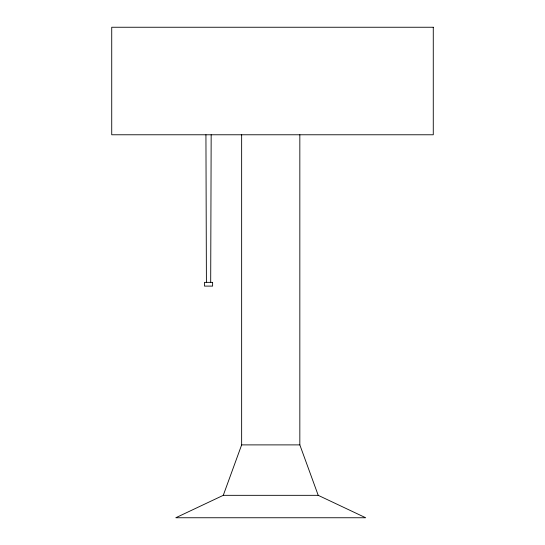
<?xml version="1.0" encoding="UTF-8"?>
<svg xmlns="http://www.w3.org/2000/svg" width="545" height="545" viewBox="0 0 545 545"><rect width="100%" height="100%" fill="white"/><g stroke="black" fill="none" stroke-linecap="round" stroke-linejoin="round"><path stroke-width="0.82" d="M210.697 282.358L211.167 134.772M223.273 495.33L318.212 495.33L365.681 517.75L175.797 517.75L223.273 495.33L241.646 444.89L241.646 134.772M241.646 444.89L299.832 444.89L318.212 495.33M205.935 134.772L206.405 282.358M299.832 134.772L299.832 444.89M433.275 27.25L111.725 27.25L111.725 134.772L433.275 134.772L433.275 27.25M212.618 282.358L204.484 282.358L204.484 286.098L212.618 286.098L212.618 282.358"/></g></svg>
